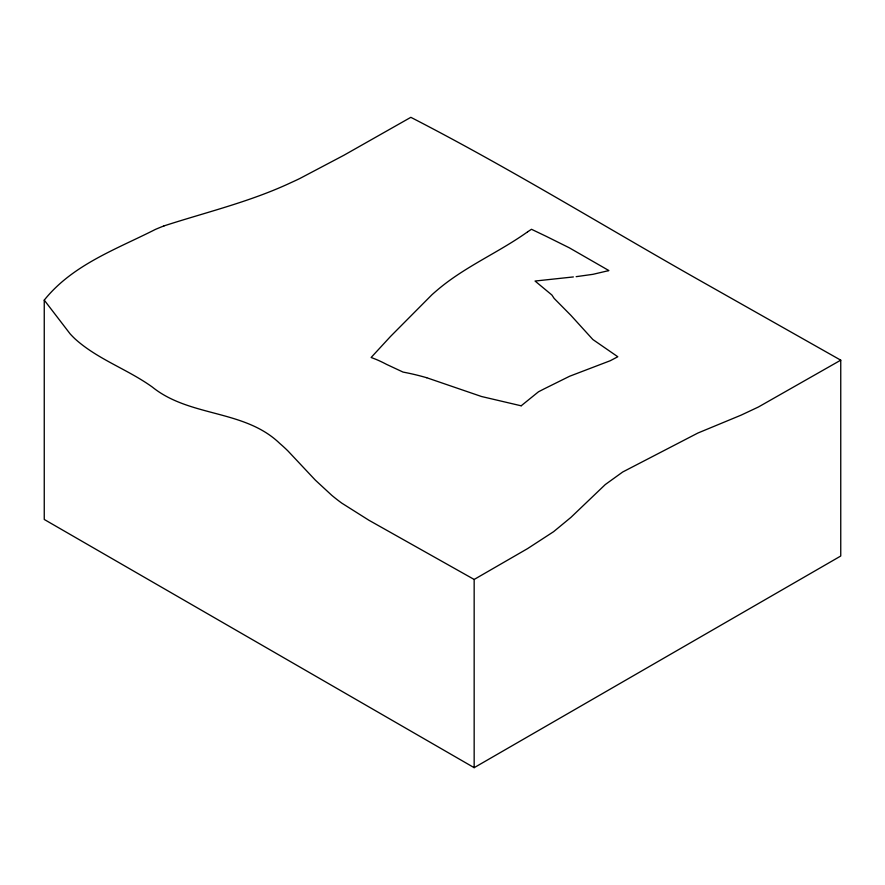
<?xml version="1.0" encoding="UTF-8"?>
<svg xmlns="http://www.w3.org/2000/svg" width="885" height="885" viewBox="0 0 885 885"><rect width="100%" height="100%" fill="white"/><g stroke="black" fill="none" stroke-linecap="round" stroke-linejoin="round"><path stroke-width="1.33" d="M164.035 225.885C206.548 212.112 250.344 201.725 291.021 182.62A452.058 260.998 -60 0 0 299.716 178.56L343.911 155.251L410.839 117.329C511.11 168.858 607.066 228.186 705.212 283.521L840.75 360.173L840.75 556.023L474.161 767.671L44.25 519.462L44.25 300.126C72.493 264.77 116.278 249.282 155.34 229.447A307.847 177.741 -60 0 1 164.035 225.885M521.243 405.75L538.478 391.801L543.965 388.969L569.674 376.225L610.274 360.715L617.807 356.755L592.85 339.519L570.814 315.27L554.132 298.4L551.919 295.037L535.06 281.043L573.358 276.939M527.648 231.815L531.476 229.281L546.045 236.251L569.309 247.811L608.858 270.544L608.249 270.71M527.548 231.881C498.211 252.822 464.348 266.816 436.825 290.479A255.699 108.324 -70.7 0 0 431.902 294.782L390.506 336.466L371.136 357.474L376.147 359.421A172.608 94.053 62.6 0 1 386.524 364.366L403.051 372.087A215.298 163.802 34 0 1 426.681 377.718M840.75 360.173L758.379 407.023L741.099 415.142L697.878 433.042L622.73 471.982L605.307 484.537L570.902 517.404L553.579 531.697L527.504 548.656L474.161 579.454L368.89 520.236L341.875 503.189A155.395 89.717 60 0 1 331.775 495.323L315.359 480.157L287.979 450.985A112.727 65.081 60 0 0 279.793 443.474C244.47 409.335 189.844 417.344 152.309 387.044C127.639 369.277 97.781 359.432 75.07 338.911A67.216 38.807 60 0 1 70.136 333.877L44.25 300.126M607.94 270.799L592.983 274.317L576.168 276.662M521.165 405.806L481.528 396.513L426.681 377.718M474.161 579.454L474.161 767.671"/></g></svg>
